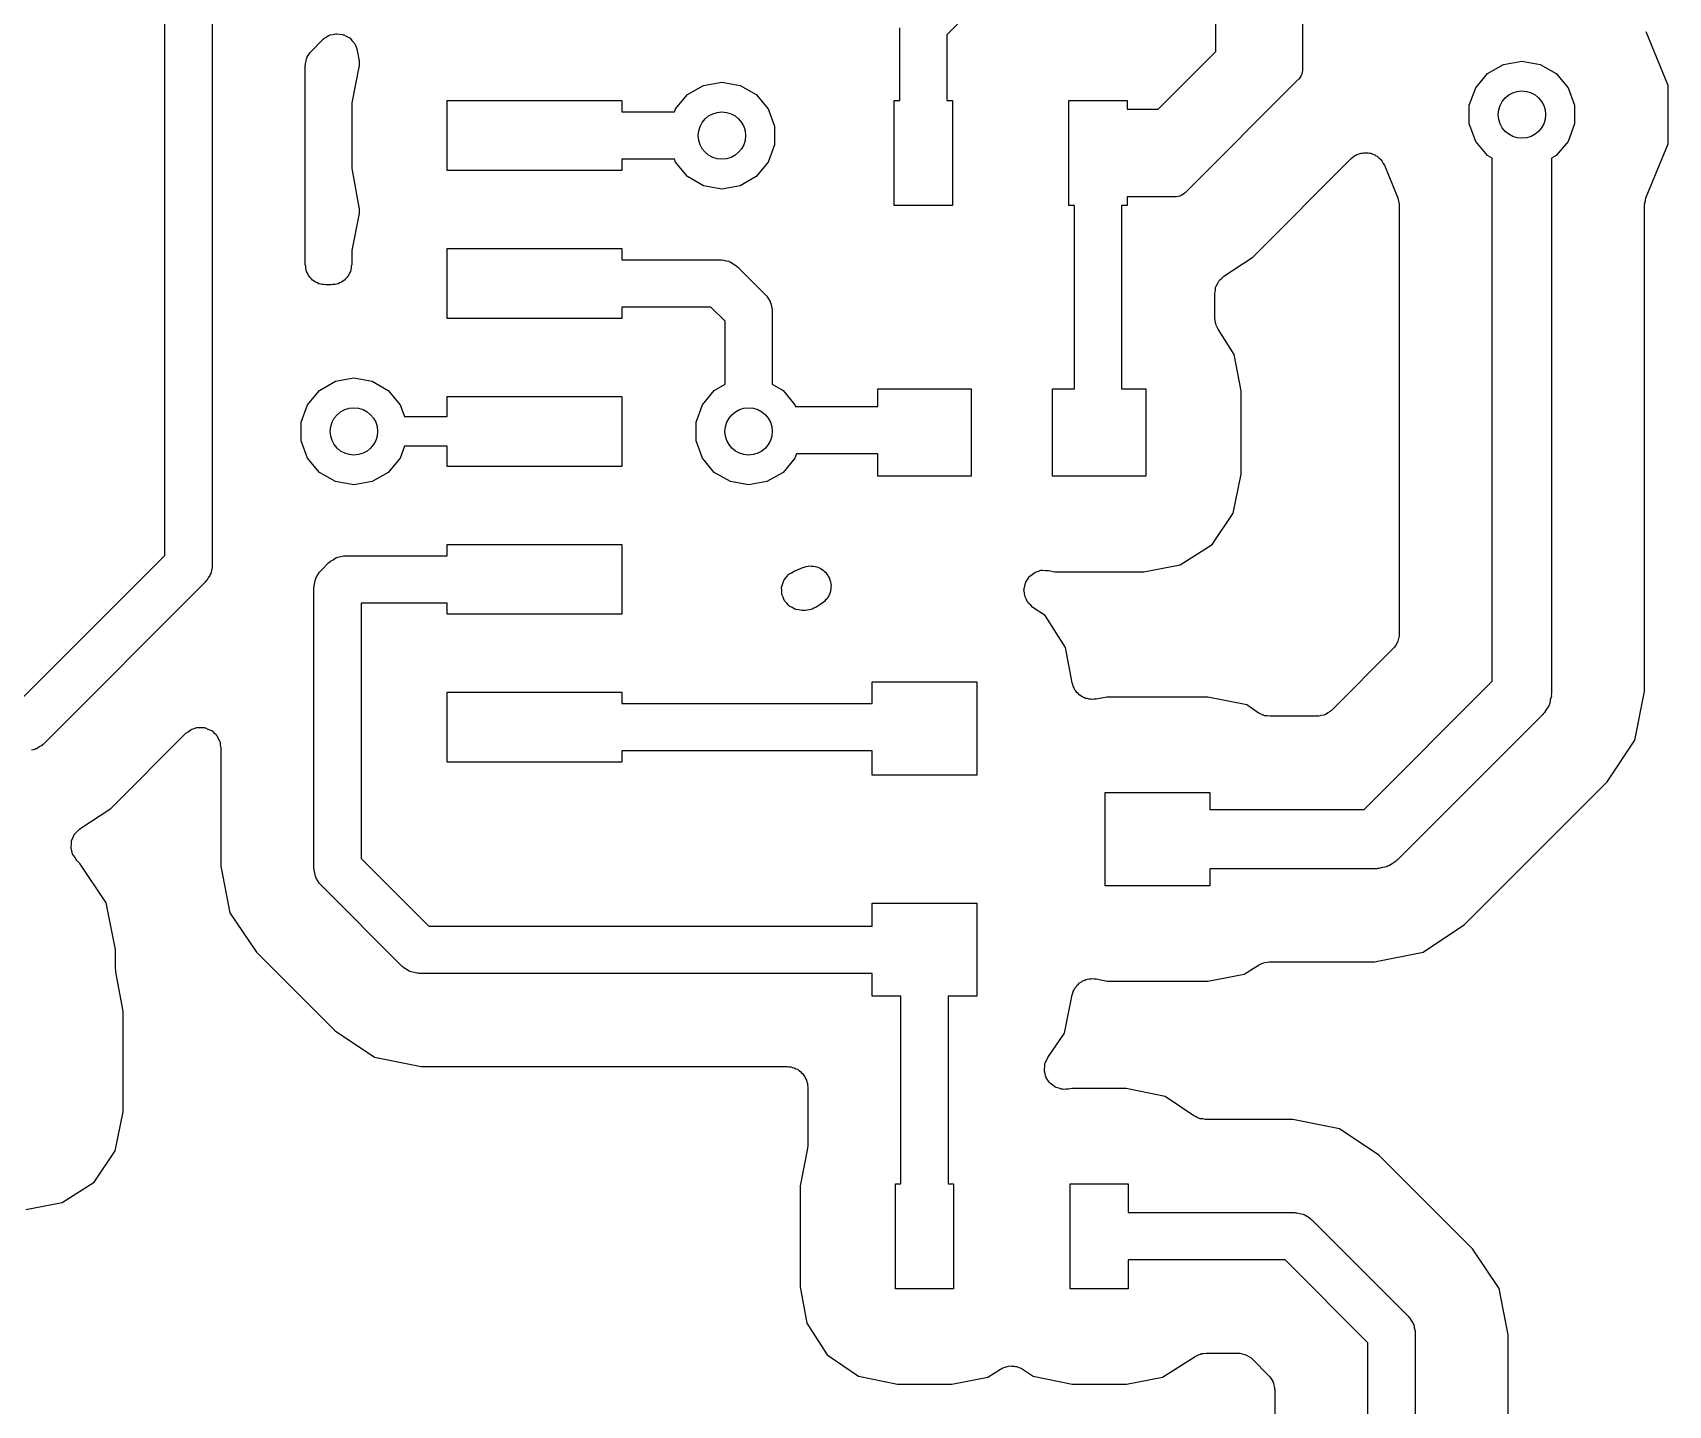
# Model space of a CAD drawing. Extents: x 91.8 to 190.7, y -114.3 to -59.5.
# Drawn here: x 167.14 to 181.19, y -79.68 to -67.9 of the extents above; entities that cross this region are included whole.
import ezdxf

# ---------------------------------------------------------------- set-up
doc = ezdxf.new("R2010")
doc.units = 0
doc.header["$MEASUREMENT"] = 0
doc.layers.add('BLACK', color=7, linetype='CONTINUOUS')

msp = doc.modelspace()

# ---------------------------------------------------------------- linework, layer by layer
at = {"layer": 'Black'}
for p, q in [((177.303, -68.0574), (177.303, -64.33)), ((178.047, -64.5426), (178.047, -68.21)), ((168.277, -72.3858), (168.277, -67.69)), ((168.683, -67.7742), (168.683, -72.47)), ((175.194, -67.7132), (174.993, -67.9142)), ((169.535, -68.0541), (169.632, -67.9565)), ((169.632, -67.9565), (169.638, -67.9527)), ((169.638, -67.9527), (169.642, -67.9475)), ((169.642, -67.9475), (169.663, -67.9353)), ((169.663, -67.9353), (169.682, -67.9216)), ((169.682, -67.9216), (169.689, -67.9198)), ((169.689, -67.9198), (169.694, -67.9164)), ((169.694, -67.9164), (169.718, -67.912)), ((169.718, -67.912), (169.741, -67.9058)), ((169.741, -67.9058), (169.748, -67.9064)), ((169.748, -67.9064), (169.754, -67.9051)), ((169.754, -67.9051), (169.778, -67.909)), ((169.778, -67.909), (169.802, -67.9111)), ((169.802, -67.9111), (169.808, -67.9139)), ((169.808, -67.9139), (169.814, -67.915)), ((169.814, -67.915), (169.835, -67.9268)), ((169.835, -67.9268), (169.857, -67.9369)), ((169.857, -67.9369), (169.862, -67.9416)), ((169.862, -67.9416), (169.868, -67.9449)), ((169.868, -67.9449), (169.883, -67.963)), ((169.883, -67.963), (169.9, -67.98)), ((174.587, -68.48), (174.587, -67.8542)), ((174.993, -67.9142), (174.993, -68.48)), ((181.187, -68.351), (180.996, -67.8888)), ((169.49, -68.1408), (169.494, -68.1182)), ((169.494, -68.1182), (169.498, -68.1115)), ((169.498, -68.1115), (169.5, -68.1041)), ((169.5, -68.1041), (169.513, -68.0853)), ((169.513, -68.0853), (169.524, -68.0654)), ((169.524, -68.0654), (169.53, -68.0605)), ((169.53, -68.0605), (169.535, -68.0541)), ((169.9, -67.98), (169.903, -67.986)), ((169.903, -67.986), (169.907, -67.9911)), ((169.907, -67.9911), (169.916, -68.0135)), ((169.916, -68.0135), (169.926, -68.0352)), ((169.926, -68.0352), (169.926, -68.0419)), ((169.926, -68.0419), (169.929, -68.0482)), ((169.929, -68.0482), (169.943, -68.1248)), ((176.807, -68.553), (177.303, -68.0574)), ((169.483, -68.1782), (169.485, -68.1706)), ((169.483, -69.8871), (169.483, -68.1782)), ((169.484, -68.1629), (169.49, -68.1408)), ((169.485, -68.1706), (169.484, -68.1629)), ((169.943, -68.1921), (169.881, -68.4976)), ((169.943, -68.1248), (169.943, -68.1281)), ((169.943, -68.1281), (169.944, -68.1312)), ((169.944, -68.1858), (169.943, -68.1889)), ((169.943, -68.1889), (169.943, -68.1921)), ((169.944, -68.1312), (169.944, -68.1585)), ((169.944, -68.1585), (169.944, -68.1858)), ((178.037, -68.2583), (178.035, -68.2637)), ((178.039, -68.2534), (178.037, -68.2583)), ((178.042, -68.2371), (178.039, -68.2534)), ((178.047, -68.2211), (178.042, -68.2371)), ((178.047, -68.21), (178.046, -68.2155)), ((178.046, -68.2155), (178.047, -68.2211)), ((179.533, -68.3705), (179.635, -68.2484)), ((179.635, -68.2484), (179.773, -68.1687)), ((179.773, -68.1687), (179.93, -68.1411)), ((179.93, -68.1411), (180.087, -68.1687)), ((180.087, -68.1687), (180.225, -68.2484)), ((180.225, -68.2484), (180.327, -68.3705)), ((172.765, -68.4284), (172.903, -68.3487)), ((172.903, -68.3487), (173.06, -68.3211)), ((173.06, -68.3211), (173.217, -68.3487)), ((173.217, -68.3487), (173.355, -68.4284)), ((178.01, -68.2998), (177.04, -69.2698)), ((178.013, -68.2952), (178.01, -68.2998)), ((178.017, -68.2916), (178.013, -68.2952)), ((178.026, -68.2773), (178.017, -68.2916)), ((178.035, -68.2637), (178.026, -68.2773)), ((179.478, -68.5203), (179.533, -68.3705)), ((180.327, -68.3705), (180.382, -68.5203)), ((181.187, -68.8512), (181.187, -68.351)), ((169.881, -68.4976), (169.881, -69.0636)), ((170.7, -69.08), (170.7, -68.48)), ((170.7, -68.48), (172.2, -68.48)), ((172.2, -68.48), (172.2, -68.5768)), ((172.663, -68.5505), (172.765, -68.4284)), ((173.355, -68.4284), (173.457, -68.5505)), ((174.54, -69.38), (174.54, -68.48)), ((174.54, -68.48), (174.587, -68.48)), ((174.993, -68.48), (175.04, -68.48)), ((175.04, -68.48), (175.04, -69.38)), ((176.04, -69.38), (176.04, -68.48)), ((176.04, -68.48), (176.54, -68.48)), ((176.54, -68.48), (176.54, -68.553)), ((179.478, -68.6797), (179.478, -68.5203)), ((180.382, -68.5203), (180.382, -68.6797)), ((172.2, -68.5768), (172.653, -68.5768)), ((172.653, -68.5768), (172.663, -68.5505)), ((173.457, -68.5505), (173.512, -68.7003)), ((176.54, -68.553), (176.807, -68.553)), ((179.533, -68.8295), (179.478, -68.6797)), ((180.382, -68.6797), (180.327, -68.8295)), ((173.512, -68.7003), (173.512, -68.8597)), ((173.512, -68.8597), (173.457, -69.0095)), ((178.479, -68.9668), (178.493, -68.9539)), ((178.493, -68.9539), (178.504, -68.9495)), ((178.504, -68.9495), (178.513, -68.9429)), ((178.513, -68.9429), (178.532, -68.9379)), ((178.532, -68.9379), (178.549, -68.9306)), ((178.549, -68.9306), (178.561, -68.9301)), ((178.561, -68.9301), (178.572, -68.9271)), ((178.572, -68.9271), (178.591, -68.9288)), ((178.591, -68.9288), (178.61, -68.928)), ((178.61, -68.928), (178.621, -68.9314)), ((178.621, -68.9314), (178.633, -68.9324)), ((178.633, -68.9324), (178.65, -68.9406)), ((178.65, -68.9406), (178.668, -68.9464)), ((178.668, -68.9464), (178.677, -68.9533)), ((178.677, -68.9533), (178.688, -68.9582)), ((178.688, -68.9582), (178.701, -68.9718)), ((179.635, -68.9516), (179.533, -68.8295)), ((179.676, -68.9752), (179.635, -68.9516)), ((180.225, -68.9516), (180.184, -68.9752)), ((180.327, -68.8295), (180.225, -68.9516)), ((180.997, -69.3077), (181.187, -68.8512)), ((169.881, -69.0636), (169.943, -69.3948)), ((172.2, -69.08), (170.7, -69.08)), ((172.653, -68.9832), (172.2, -68.9832)), ((172.2, -68.9832), (172.2, -69.08)), ((172.663, -69.0095), (172.653, -68.9832)), ((172.765, -69.1316), (172.663, -69.0095)), ((173.457, -69.0095), (173.355, -69.1316)), ((177.618, -69.8233), (178.463, -68.9779)), ((178.463, -68.9779), (178.479, -68.9668)), ((178.701, -68.9718), (178.717, -68.9835)), ((178.717, -68.9835), (178.723, -68.9932)), ((178.723, -68.9932), (178.731, -69.0013)), ((178.731, -69.0013), (178.739, -69.0187)), ((178.739, -69.0187), (178.749, -69.0349)), ((178.749, -69.0349), (178.863, -69.3091)), ((179.676, -73.4648), (179.676, -68.9752)), ((180.184, -68.9752), (180.184, -73.57)), ((172.903, -69.2113), (172.765, -69.1316)), ((173.06, -69.2389), (172.903, -69.2113)), ((173.217, -69.2113), (173.06, -69.2389)), ((173.355, -69.1316), (173.217, -69.2113)), ((175.04, -69.38), (174.54, -69.38)), ((176.087, -69.38), (176.04, -69.38)), ((176.087, -70.955), (176.087, -69.38)), ((176.54, -69.38), (176.493, -69.38)), ((176.493, -69.38), (176.493, -70.955)), ((176.95, -69.307), (176.54, -69.307)), ((176.54, -69.307), (176.54, -69.38)), ((176.956, -69.306), (176.95, -69.307)), ((176.961, -69.3065), (176.956, -69.306)), ((176.977, -69.3022), (176.961, -69.3065)), ((176.993, -69.2993), (176.977, -69.3022)), ((176.998, -69.2965), (176.993, -69.2993)), ((177.004, -69.2951), (176.998, -69.2965)), ((177.017, -69.2856), (177.004, -69.2951)), ((177.032, -69.2773), (177.017, -69.2856)), ((177.035, -69.273), (177.032, -69.2773)), ((177.04, -69.2698), (177.035, -69.273)), ((178.863, -69.3091), (178.864, -69.3128)), ((178.864, -69.3128), (178.865, -69.3161)), ((178.865, -69.3161), (178.87, -69.3425)), ((178.87, -69.3425), (178.876, -69.3686)), ((178.876, -69.3686), (178.875, -69.3724)), ((178.875, -69.3724), (178.876, -69.3761)), ((178.876, -69.3761), (178.876, -73.0607)), ((180.984, -69.3672), (180.99, -69.3412)), ((180.985, -69.3711), (180.984, -69.3672)), ((180.984, -69.375), (180.985, -69.3711)), ((180.984, -73.5527), (180.984, -69.375)), ((180.99, -69.3412), (180.995, -69.315)), ((180.995, -69.315), (180.997, -69.3115)), ((180.997, -69.3115), (180.997, -69.3077)), ((169.943, -69.4621), (169.881, -69.7676)), ((169.943, -69.3948), (169.943, -69.3981)), ((169.943, -69.3981), (169.944, -69.4012)), ((169.944, -69.4558), (169.943, -69.4589)), ((169.943, -69.4589), (169.943, -69.4621)), ((169.944, -69.4012), (169.944, -69.4285)), ((169.944, -69.4285), (169.944, -69.4558)), ((169.881, -69.7676), (169.881, -69.8871)), ((170.7, -70.35), (170.7, -69.75)), ((170.7, -69.75), (172.2, -69.75)), ((172.2, -69.75), (172.2, -69.8468)), ((169.486, -69.9021), (169.483, -69.8871)), ((169.486, -69.9174), (169.486, -69.9021)), ((169.491, -69.9319), (169.486, -69.9174)), ((169.494, -69.9471), (169.491, -69.9319)), ((169.873, -69.9321), (169.87, -69.9472)), ((169.878, -69.9178), (169.873, -69.9321)), ((169.881, -69.8871), (169.878, -69.9023)), ((169.878, -69.9023), (169.878, -69.9178)), ((172.2, -69.8468), (173.05, -69.8468)), ((173.05, -69.8468), (173.059, -69.8484)), ((173.059, -69.8484), (173.068, -69.8476)), ((173.068, -69.8476), (173.093, -69.8544)), ((173.093, -69.8544), (173.119, -69.8591)), ((173.119, -69.8591), (173.127, -69.8635)), ((173.127, -69.8635), (173.136, -69.8658)), ((173.136, -69.8658), (173.158, -69.8811)), ((173.158, -69.8811), (173.181, -69.8943)), ((173.181, -69.8943), (173.186, -69.9012)), ((173.186, -69.9012), (173.194, -69.9063)), ((173.194, -69.9063), (173.434, -70.1463)), ((177.371, -69.988), (177.618, -69.8233)), ((169.501, -69.9603), (169.494, -69.9471)), ((169.507, -69.9747), (169.501, -69.9603)), ((169.517, -69.9865), (169.507, -69.9747)), ((169.524, -69.9999), (169.517, -69.9865)), ((169.536, -70.0097), (169.524, -69.9999)), ((169.546, -70.0214), (169.536, -70.0097)), ((169.559, -70.0292), (169.546, -70.0214)), ((169.571, -70.0391), (169.559, -70.0292)), ((169.585, -70.0443), (169.571, -70.0391)), ((169.599, -70.052), (169.585, -70.0443)), ((169.614, -70.0546), (169.599, -70.052)), ((169.628, -70.0599), (169.614, -70.0546)), ((169.644, -70.0599), (169.628, -70.0599)), ((169.659, -70.0626), (169.644, -70.0599)), ((169.705, -70.0626), (169.659, -70.0626)), ((169.72, -70.06), (169.705, -70.0626)), ((169.736, -70.06), (169.72, -70.06)), ((169.75, -70.0547), (169.736, -70.06)), ((169.765, -70.0521), (169.75, -70.0547)), ((169.779, -70.0444), (169.765, -70.0521)), ((169.793, -70.0391), (169.779, -70.0444)), ((169.805, -70.0293), (169.793, -70.0391)), ((169.818, -70.0217), (169.805, -70.0293)), ((169.828, -70.0099), (169.818, -70.0217)), ((169.84, -69.9999), (169.828, -70.0099)), ((169.847, -69.9867), (169.84, -69.9999)), ((169.857, -69.975), (169.847, -69.9867)), ((169.863, -69.9605), (169.857, -69.975)), ((169.87, -69.9472), (169.863, -69.9605)), ((177.3, -70.0848), (177.303, -70.0796)), ((177.303, -70.0796), (177.304, -70.0739)), ((177.304, -70.0739), (177.316, -70.0524)), ((177.316, -70.0524), (177.327, -70.0301)), ((177.327, -70.0301), (177.331, -70.0261)), ((177.331, -70.0261), (177.334, -70.0211)), ((177.334, -70.0211), (177.353, -70.0051)), ((177.353, -70.0051), (177.371, -69.988)), ((173.434, -70.1463), (173.439, -70.1536)), ((173.439, -70.1536), (173.446, -70.1594)), ((173.446, -70.1594), (173.459, -70.1824)), ((173.459, -70.1824), (173.474, -70.2041)), ((173.474, -70.2041), (173.476, -70.2128)), ((173.476, -70.2128), (173.481, -70.2205)), ((173.481, -70.2205), (173.486, -70.2467)), ((177.293, -70.1339), (177.298, -70.1095)), ((177.293, -70.3481), (177.293, -70.1339)), ((177.298, -70.1095), (177.3, -70.0848)), ((172.2, -70.35), (170.7, -70.35)), ((172.966, -70.2532), (172.2, -70.2532)), ((172.2, -70.2532), (172.2, -70.35)), ((173.087, -70.3742), (172.966, -70.2532)), ((173.486, -70.2467), (173.492, -70.2723)), ((173.492, -70.2723), (173.492, -70.2812)), ((173.492, -70.2812), (173.493, -70.29)), ((173.493, -70.29), (173.493, -70.9154)), ((177.297, -70.3674), (177.293, -70.3481)), ((173.087, -70.9154), (173.087, -70.3742)), ((177.298, -70.3869), (177.297, -70.3674)), ((177.302, -70.3972), (177.298, -70.3869)), ((177.304, -70.4082), (177.302, -70.3972)), ((177.314, -70.4251), (177.304, -70.4082)), ((177.321, -70.4431), (177.314, -70.4251)), ((177.46, -70.6596), (177.321, -70.4431)), ((177.519, -70.9714), (177.46, -70.6596)), ((169.605, -70.9684), (169.743, -70.8887)), ((169.743, -70.8887), (169.9, -70.8611)), ((169.9, -70.8611), (170.057, -70.8887)), ((170.057, -70.8887), (170.195, -70.9684)), ((172.995, -70.9684), (173.087, -70.9154)), ((173.493, -70.9154), (173.585, -70.9684)), ((169.503, -71.0905), (169.605, -70.9684)), ((170.195, -70.9684), (170.297, -71.0905)), ((170.7, -71.193), (170.7, -71.02)), ((170.7, -71.02), (172.2, -71.02)), ((172.2, -71.02), (172.2, -71.62)), ((172.893, -71.0905), (172.995, -70.9684)), ((173.585, -70.9684), (173.687, -71.0905)), ((174.4, -71.1068), (174.4, -70.955)), ((174.4, -70.955), (175.2, -70.955)), ((175.2, -70.955), (175.2, -71.705)), ((175.9, -71.705), (175.9, -70.955)), ((175.9, -70.955), (176.087, -70.955)), ((176.493, -70.955), (176.7, -70.955)), ((176.7, -70.955), (176.7, -71.705)), ((177.519, -71.6874), (177.519, -70.9714)), ((169.448, -71.2403), (169.503, -71.0905)), ((170.297, -71.0905), (170.335, -71.193)), ((170.335, -71.193), (170.7, -71.193)), ((172.838, -71.2403), (172.893, -71.0905)), ((173.687, -71.0905), (173.693, -71.1068)), ((173.693, -71.1068), (174.4, -71.1068)), ((169.448, -71.3997), (169.448, -71.2403)), ((172.838, -71.3997), (172.838, -71.2403)), ((169.503, -71.5495), (169.448, -71.3997)), ((170.335, -71.447), (170.297, -71.5495)), ((170.7, -71.447), (170.335, -71.447)), ((170.7, -71.62), (170.7, -71.447)), ((172.893, -71.5495), (172.838, -71.3997)), ((169.605, -71.6716), (169.503, -71.5495)), ((170.297, -71.5495), (170.195, -71.6716)), ((172.2, -71.62), (170.7, -71.62)), ((172.995, -71.6716), (172.893, -71.5495)), ((173.687, -71.5495), (173.585, -71.6716)), ((173.701, -71.5132), (173.687, -71.5495)), ((174.4, -71.5132), (173.701, -71.5132)), ((174.4, -71.705), (174.4, -71.5132)), ((169.743, -71.7513), (169.605, -71.6716)), ((169.9, -71.7789), (169.743, -71.7513)), ((170.057, -71.7513), (169.9, -71.7789)), ((170.195, -71.6716), (170.057, -71.7513)), ((173.133, -71.7513), (172.995, -71.6716)), ((173.29, -71.7789), (173.133, -71.7513)), ((173.447, -71.7513), (173.29, -71.7789)), ((173.585, -71.6716), (173.447, -71.7513)), ((175.2, -71.705), (174.4, -71.705)), ((176.7, -71.705), (175.9, -71.705)), ((177.451, -72.0223), (177.519, -71.6874)), ((177.269, -72.2896), (177.451, -72.0223)), ((170.7, -72.3868), (170.7, -72.29)), ((170.7, -72.29), (172.2, -72.29)), ((172.2, -72.29), (172.2, -72.89)), ((176.995, -72.4655), (177.269, -72.2896)), ((167.006, -73.6568), (168.277, -72.3858)), ((168.683, -72.47), (168.682, -72.4788)), ((169.616, -72.5163), (169.686, -72.4463)), ((169.686, -72.4463), (169.694, -72.4412)), ((169.694, -72.4412), (169.699, -72.4343)), ((169.699, -72.4343), (169.722, -72.4211)), ((169.722, -72.4211), (169.744, -72.4058)), ((169.744, -72.4058), (169.753, -72.4035)), ((169.753, -72.4035), (169.761, -72.3991)), ((169.761, -72.3991), (169.787, -72.3944)), ((169.787, -72.3944), (169.812, -72.3876)), ((169.812, -72.3876), (169.821, -72.3884)), ((169.821, -72.3884), (169.83, -72.3868)), ((169.83, -72.3868), (170.7, -72.3868)), ((176.684, -72.5241), (176.995, -72.4655)), ((168.629, -72.6064), (168.624, -72.6137)), ((168.636, -72.6006), (168.629, -72.6064)), ((168.649, -72.5776), (168.636, -72.6006)), ((168.664, -72.5559), (168.649, -72.5776)), ((168.666, -72.5472), (168.664, -72.5559)), ((168.671, -72.5395), (168.666, -72.5472)), ((168.676, -72.5133), (168.671, -72.5395)), ((168.682, -72.4877), (168.676, -72.5133)), ((168.682, -72.4788), (168.682, -72.4877)), ((169.564, -72.6167), (169.569, -72.5905)), ((169.569, -72.5905), (169.574, -72.5828)), ((169.574, -72.5828), (169.576, -72.5741)), ((169.576, -72.5741), (169.591, -72.5524)), ((169.591, -72.5524), (169.604, -72.5294)), ((169.604, -72.5294), (169.611, -72.5236)), ((169.611, -72.5236), (169.616, -72.5163)), ((173.583, -72.6257), (173.592, -72.6001)), ((173.592, -72.6001), (173.594, -72.5971)), ((173.594, -72.5971), (173.595, -72.5935)), ((173.595, -72.5935), (173.612, -72.573)), ((173.612, -72.573), (173.629, -72.5518)), ((173.629, -72.5518), (173.632, -72.5498)), ((173.632, -72.5498), (173.634, -72.5469)), ((173.634, -72.5469), (173.658, -72.5335)), ((173.658, -72.5335), (173.68, -72.5191)), ((173.68, -72.5191), (173.756, -72.4878)), ((173.756, -72.4878), (173.77, -72.4846)), ((173.77, -72.4846), (173.784, -72.4789)), ((173.784, -72.4789), (173.8, -72.4781)), ((173.8, -72.4781), (173.815, -72.4747)), ((173.815, -72.4747), (173.83, -72.4766)), ((173.83, -72.4766), (173.845, -72.4759)), ((173.845, -72.4759), (173.86, -72.4806)), ((173.86, -72.4806), (173.876, -72.4827)), ((173.876, -72.4827), (173.889, -72.4896)), ((173.889, -72.4896), (173.903, -72.494)), ((173.903, -72.494), (173.916, -72.5036)), ((173.916, -72.5036), (173.93, -72.5109)), ((173.93, -72.5109), (173.94, -72.5219)), ((173.94, -72.5219), (173.952, -72.5309)), ((173.952, -72.5309), (173.96, -72.5442)), ((173.96, -72.5442), (173.971, -72.5559)), ((173.971, -72.5559), (173.977, -72.5696)), ((173.977, -72.5696), (173.985, -72.5821)), ((173.985, -72.5821), (173.988, -72.5976)), ((173.988, -72.5976), (173.994, -72.6122)), ((173.994, -72.6122), (173.995, -72.6271)), ((175.67, -72.613), (175.684, -72.5914)), ((175.684, -72.5914), (175.698, -72.5692)), ((175.698, -72.5692), (175.702, -72.5664)), ((175.702, -72.5664), (175.704, -72.5627)), ((175.704, -72.5627), (175.725, -72.5475)), ((175.725, -72.5475), (175.746, -72.5312)), ((175.746, -72.5312), (175.75, -72.5298)), ((175.75, -72.5298), (175.754, -72.5271)), ((175.754, -72.5271), (175.779, -72.5201)), ((175.779, -72.5201), (175.803, -72.5118)), ((175.803, -72.5118), (175.808, -72.5119)), ((175.808, -72.5119), (175.812, -72.5107)), ((175.812, -72.5107), (175.838, -72.5127)), ((175.838, -72.5127), (175.864, -72.5133)), ((175.864, -72.5133), (175.918, -72.5241)), ((175.918, -72.5241), (176.684, -72.5241)), ((168.624, -72.6137), (167.234, -74.0037)), ((169.557, -72.66), (169.558, -72.6512)), ((169.557, -75.07), (169.557, -72.66)), ((169.558, -72.6423), (169.564, -72.6167)), ((169.558, -72.6512), (169.558, -72.6423)), ((173.573, -72.6582), (173.574, -72.6546)), ((173.574, -72.685), (173.573, -72.6582)), ((173.574, -72.6508), (173.583, -72.6257)), ((173.574, -72.6546), (173.574, -72.6508)), ((173.574, -72.7118), (173.574, -72.685)), ((173.576, -72.7153), (173.574, -72.7118)), ((173.576, -72.7191), (173.576, -72.7153)), ((173.586, -72.7439), (173.576, -72.7191)), ((173.595, -72.769), (173.586, -72.7439)), ((173.969, -72.743), (173.963, -72.7562)), ((173.978, -72.7312), (173.969, -72.743)), ((173.983, -72.7161), (173.978, -72.7312)), ((173.99, -72.702), (173.983, -72.7161)), ((173.992, -72.6873), (173.99, -72.702)), ((173.997, -72.6731), (173.992, -72.6873)), ((173.995, -72.6271), (173.998, -72.6416)), ((173.998, -72.6416), (173.996, -72.6573)), ((173.996, -72.6573), (173.997, -72.6731)), ((175.654, -72.6809), (175.655, -72.6765)), ((175.658, -72.7067), (175.654, -72.6809)), ((175.655, -72.6721), (175.661, -72.6468)), ((175.655, -72.6765), (175.655, -72.6721)), ((175.661, -72.7327), (175.658, -72.7067)), ((175.661, -72.6468), (175.666, -72.6212)), ((175.663, -72.7368), (175.661, -72.7327)), ((175.663, -72.7412), (175.663, -72.7368)), ((175.676, -72.7641), (175.663, -72.7412)), ((175.666, -72.6212), (175.669, -72.6173)), ((175.669, -72.6173), (175.67, -72.613)), ((170.7, -72.7932), (169.963, -72.7932)), ((169.963, -72.7932), (169.963, -74.9858)), ((170.7, -72.89), (170.7, -72.7932)), ((172.2, -72.89), (170.7, -72.89)), ((173.598, -72.772), (173.595, -72.769)), ((173.599, -72.7755), (173.598, -72.772)), ((173.617, -72.7952), (173.599, -72.7755)), ((173.634, -72.8157), (173.617, -72.7952)), ((173.638, -72.8176), (173.634, -72.8157)), ((173.64, -72.8204), (173.638, -72.8176)), ((173.664, -72.8328), (173.64, -72.8204)), ((173.687, -72.8462), (173.664, -72.8328)), ((173.691, -72.8469), (173.687, -72.8462)), ((173.694, -72.8486), (173.691, -72.8469)), ((173.721, -72.8522), (173.694, -72.8486)), ((173.747, -72.8568), (173.721, -72.8522)), ((173.774, -72.8568), (173.747, -72.8568)), ((173.793, -72.8534), (173.774, -72.8568)), ((173.813, -72.8525), (173.793, -72.8534)), ((173.823, -72.8482), (173.813, -72.8525)), ((173.834, -72.8462), (173.823, -72.8482)), ((173.851, -72.8364), (173.834, -72.8462)), ((173.869, -72.8289), (173.851, -72.8364)), ((173.918, -72.7976), (173.869, -72.8289)), ((173.929, -72.7875), (173.918, -72.7976)), ((173.941, -72.7795), (173.929, -72.7875)), ((173.951, -72.767), (173.941, -72.7795)), ((173.963, -72.7562), (173.951, -72.767)), ((175.687, -72.7876), (175.676, -72.7641)), ((175.69, -72.7908), (175.687, -72.7876)), ((175.692, -72.7947), (175.69, -72.7908)), ((175.712, -72.812), (175.692, -72.7947)), ((175.731, -72.8303), (175.712, -72.812)), ((175.835, -72.9013), (175.731, -72.8303)), ((176.01, -73.1746), (175.835, -72.9013)), ((178.835, -73.1735), (178.829, -73.1785)), ((178.846, -73.1537), (178.835, -73.1735)), ((178.86, -73.1349), (178.846, -73.1537)), ((178.862, -73.1274), (178.86, -73.1349)), ((178.865, -73.1207), (178.862, -73.1274)), ((178.869, -73.0982), (178.865, -73.1207)), ((178.875, -73.076), (178.869, -73.0982)), ((178.876, -73.0607), (178.875, -73.0683)), ((178.875, -73.0683), (178.875, -73.076)), ((176.068, -73.4785), (176.01, -73.1746)), ((178.825, -73.1848), (178.295, -73.7146)), ((178.829, -73.1785), (178.825, -73.1848)), ((170.7, -74.16), (170.7, -73.56)), ((170.7, -73.56), (172.2, -73.56)), ((172.2, -73.56), (172.2, -73.6568)), ((174.35, -73.6568), (174.35, -73.47)), ((174.35, -73.47), (175.25, -73.47)), ((175.25, -73.47), (175.25, -74.27)), ((176.073, -73.4929), (176.068, -73.4785)), ((176.076, -73.508), (176.073, -73.4929)), ((176.084, -73.5212), (176.076, -73.508)), ((176.089, -73.5356), (176.084, -73.5212)), ((176.099, -73.5472), (176.089, -73.5356)), ((176.107, -73.5604), (176.099, -73.5472)), ((176.119, -73.5701), (176.107, -73.5604)), ((176.129, -73.5818), (176.119, -73.5701)), ((176.142, -73.5893), (176.129, -73.5818)), ((176.154, -73.599), (176.142, -73.5893)), ((178.575, -74.566), (179.676, -73.4648)), ((180.183, -73.5921), (180.174, -73.6242)), ((180.184, -73.57), (180.182, -73.581)), ((180.182, -73.581), (180.183, -73.5921)), ((180.901, -73.972), (180.984, -73.5527)), ((172.2, -73.6568), (174.35, -73.6568)), ((176.169, -73.6041), (176.154, -73.599)), ((176.182, -73.6117), (176.169, -73.6041)), ((176.197, -73.6142), (176.182, -73.6117)), ((176.212, -73.6192), (176.197, -73.6142)), ((176.227, -73.6191), (176.212, -73.6192)), ((176.242, -73.6216), (176.227, -73.6191)), ((176.257, -73.6187), (176.242, -73.6216)), ((176.273, -73.6185), (176.257, -73.6187)), ((176.366, -73.6009), (176.273, -73.6185)), ((177.232, -73.6009), (176.366, -73.6009)), ((177.567, -73.6687), (177.232, -73.6009)), ((177.665, -73.7354), (177.567, -73.6687)), ((177.685, -73.7444), (177.665, -73.7354)), ((178.284, -73.7249), (178.264, -73.7364)), ((178.288, -73.719), (178.284, -73.7249)), ((178.295, -73.7146), (178.288, -73.719)), ((180.125, -73.7333), (180.116, -73.7405)), ((180.141, -73.7045), (180.125, -73.7333)), ((180.16, -73.6773), (180.141, -73.7045)), ((180.163, -73.6666), (180.16, -73.6773)), ((180.169, -73.6569), (180.163, -73.6666)), ((180.174, -73.6242), (180.169, -73.6569)), ((168.501, -73.881), (168.507, -73.8766)), ((168.507, -73.8766), (168.529, -73.8706)), ((168.529, -73.8706), (168.551, -73.8628)), ((168.551, -73.8628), (168.559, -73.8628)), ((168.559, -73.8628), (168.566, -73.8608)), ((168.566, -73.8608), (168.589, -73.8628)), ((168.589, -73.8628), (168.612, -73.8628)), ((168.612, -73.8628), (168.619, -73.8654)), ((168.619, -73.8654), (168.627, -73.8661)), ((168.627, -73.8661), (168.647, -73.8758)), ((168.647, -73.8758), (168.669, -73.8836)), ((177.704, -73.7554), (177.685, -73.7444)), ((177.712, -73.7569), (177.704, -73.7554)), ((177.72, -73.7605), (177.712, -73.7569)), ((177.742, -73.7622), (177.72, -73.7605)), ((177.764, -73.766), (177.742, -73.7622)), ((178.171, -73.766), (177.764, -73.766)), ((178.178, -73.7647), (178.171, -73.766)), ((178.186, -73.7653), (178.178, -73.7647)), ((178.208, -73.7594), (178.186, -73.7653)), ((178.231, -73.7554), (178.208, -73.7594)), ((178.237, -73.7516), (178.231, -73.7554)), ((178.245, -73.7496), (178.237, -73.7516)), ((178.264, -73.7364), (178.245, -73.7496)), ((180.11, -73.7496), (178.86, -74.9996)), ((180.116, -73.7405), (180.11, -73.7496)), ((167.221, -74.0157), (167.198, -74.0289)), ((167.226, -74.0088), (167.221, -74.0157)), ((167.234, -74.0037), (167.226, -74.0088)), ((167.812, -74.5571), (168.457, -73.9115)), ((168.457, -73.9115), (168.476, -73.8984)), ((168.476, -73.8984), (168.494, -73.8836)), ((168.494, -73.8836), (168.501, -73.881)), ((168.669, -73.8836), (168.675, -73.8886)), ((168.675, -73.8886), (168.682, -73.8919)), ((168.682, -73.8919), (168.698, -73.9081)), ((168.698, -73.9081), (168.716, -73.9228)), ((168.716, -73.9228), (168.72, -73.9295)), ((168.72, -73.9295), (168.725, -73.935)), ((168.725, -73.935), (168.735, -73.9557)), ((168.735, -73.9557), (168.746, -73.9756)), ((168.746, -73.9756), (168.748, -73.9832)), ((168.748, -73.9832), (168.751, -73.9902)), ((168.751, -73.9902), (168.753, -74.013)), ((168.753, -74.013), (168.757, -74.0356)), ((180.663, -74.3275), (180.901, -73.972)), ((167.159, -74.0509), (167.133, -74.0556)), ((167.167, -74.0465), (167.159, -74.0509)), ((167.176, -74.0442), (167.167, -74.0465)), ((167.198, -74.0289), (167.176, -74.0442)), ((168.757, -74.0356), (168.757, -75.0527)), ((174.35, -74.0632), (172.2, -74.0632)), ((172.2, -74.0632), (172.2, -74.16)), ((174.35, -74.27), (174.35, -74.0632)), ((172.2, -74.16), (170.7, -74.16)), ((175.25, -74.27), (174.35, -74.27)), ((176.35, -75.22), (176.35, -74.42)), ((176.35, -74.42), (177.25, -74.42)), ((177.25, -74.42), (177.25, -74.566)), ((179.438, -75.5531), (180.663, -74.3275)), ((167.548, -74.733), (167.812, -74.5571)), ((177.25, -74.566), (178.575, -74.566)), ((167.474, -74.862), (167.476, -74.8335)), ((167.476, -74.8335), (167.477, -74.8318)), ((167.477, -74.8298), (167.49, -74.8042)), ((167.477, -74.8318), (167.477, -74.8298)), ((167.49, -74.8042), (167.502, -74.7783)), ((167.502, -74.7783), (167.503, -74.7769)), ((167.503, -74.7769), (167.504, -74.7752)), ((167.504, -74.7752), (167.525, -74.7554)), ((167.525, -74.7554), (167.545, -74.7352)), ((167.545, -74.7352), (167.547, -74.7344)), ((167.547, -74.7344), (167.548, -74.733)), ((167.471, -74.8904), (167.474, -74.862)), ((167.471, -74.8923), (167.471, -74.8904)), ((167.471, -74.8942), (167.471, -74.8923)), ((167.478, -74.9219), (167.471, -74.8942)), ((167.485, -74.9496), (167.478, -74.9219)), ((167.486, -74.9512), (167.485, -74.9496)), ((167.487, -74.9531), (167.486, -74.9512)), ((167.503, -74.9765), (167.487, -74.9531)), ((167.519, -75.0003), (167.503, -74.9765)), ((167.521, -75.0015), (167.519, -75.0003)), ((169.963, -74.9858), (170.544, -75.5668)), ((178.86, -74.9996), (178.85, -75.006)), ((167.522, -75.003), (167.521, -75.0015)), ((167.547, -75.0284), (167.522, -75.003)), ((167.774, -75.3674), (167.547, -75.0284)), ((168.757, -75.0527), (168.836, -75.4526)), ((169.558, -75.0788), (169.557, -75.07)), ((169.558, -75.0877), (169.558, -75.0788)), ((169.564, -75.1133), (169.558, -75.0877)), ((169.569, -75.1395), (169.564, -75.1133)), ((169.574, -75.1472), (169.569, -75.1395)), ((178.68, -75.074), (177.25, -75.074)), ((177.25, -75.074), (177.25, -75.22)), ((178.691, -75.0721), (178.68, -75.074)), ((178.702, -75.073), (178.691, -75.0721)), ((178.734, -75.0644), (178.702, -75.073)), ((178.767, -75.0587), (178.734, -75.0644)), ((178.777, -75.0531), (178.767, -75.0587)), ((178.787, -75.0502), (178.777, -75.0531)), ((178.815, -75.0312), (178.787, -75.0502)), ((178.843, -75.0146), (178.815, -75.0312)), ((178.85, -75.006), (178.843, -75.0146)), ((169.576, -75.1559), (169.574, -75.1472)), ((169.591, -75.1776), (169.576, -75.1559)), ((169.604, -75.2006), (169.591, -75.1776)), ((169.611, -75.2064), (169.604, -75.2006)), ((169.616, -75.2137), (169.611, -75.2064)), ((170.316, -75.9137), (169.616, -75.2137)), ((177.25, -75.22), (176.35, -75.22)), ((167.853, -75.7673), (167.774, -75.3674)), ((174.35, -75.5668), (174.35, -75.37)), ((174.35, -75.37), (175.25, -75.37)), ((175.25, -75.37), (175.25, -76.17)), ((168.836, -75.4526), (169.063, -75.7916)), ((179.082, -75.7906), (179.438, -75.5531)), ((170.544, -75.5668), (174.35, -75.5668)), ((167.853, -75.9297), (167.853, -75.7673)), ((169.063, -75.7916), (169.738, -76.4671)), ((178.663, -75.874), (179.082, -75.7906)), ((167.856, -75.9458), (167.853, -75.9297)), ((167.856, -75.9622), (167.856, -75.9458)), ((167.919, -76.2964), (167.856, -75.9622)), ((170.324, -75.9188), (170.316, -75.9137)), ((170.329, -75.9257), (170.324, -75.9188)), ((170.352, -75.9389), (170.329, -75.9257)), ((170.374, -75.9542), (170.352, -75.9389)), ((170.383, -75.9565), (170.374, -75.9542)), ((170.391, -75.9609), (170.383, -75.9565)), ((170.417, -75.9656), (170.391, -75.9609)), ((170.442, -75.9724), (170.417, -75.9656)), ((170.451, -75.9716), (170.442, -75.9724)), ((170.46, -75.9732), (170.451, -75.9716)), ((174.35, -75.9732), (170.46, -75.9732)), ((174.35, -76.17), (174.35, -75.9732)), ((177.234, -76.0391), (177.545, -75.9805)), ((177.545, -75.9805), (177.667, -75.9019)), ((177.667, -75.9019), (177.685, -75.8944)), ((177.685, -75.8944), (177.702, -75.8846)), ((177.702, -75.8846), (177.713, -75.8826)), ((177.713, -75.8826), (177.724, -75.8783)), ((177.724, -75.8783), (177.743, -75.8774)), ((177.743, -75.8774), (177.762, -75.874)), ((177.762, -75.874), (178.663, -75.874)), ((176.077, -76.1282), (176.085, -76.1151)), ((176.085, -76.1151), (176.09, -76.1008)), ((176.09, -76.1008), (176.101, -76.0893)), ((176.101, -76.0893), (176.109, -76.0762)), ((176.109, -76.0762), (176.121, -76.0666)), ((176.121, -76.0666), (176.131, -76.0551)), ((176.131, -76.0551), (176.144, -76.0478)), ((176.144, -76.0478), (176.156, -76.0382)), ((176.156, -76.0382), (176.171, -76.0333)), ((176.171, -76.0333), (176.184, -76.026)), ((176.184, -76.026), (176.199, -76.0237)), ((176.199, -76.0237), (176.214, -76.0188)), ((176.214, -76.0188), (176.229, -76.0192)), ((176.229, -76.0192), (176.245, -76.0169)), ((176.245, -76.0169), (176.26, -76.02)), ((176.26, -76.02), (176.275, -76.0203)), ((176.275, -76.0203), (176.368, -76.0391)), ((176.368, -76.0391), (177.234, -76.0391)), ((174.597, -76.17), (174.35, -76.17)), ((174.597, -77.78), (174.597, -76.17)), ((175.25, -76.17), (175.003, -76.17)), ((175.003, -76.17), (175.003, -77.78)), ((176.001, -76.4873), (176.068, -76.1575)), ((176.068, -76.1575), (176.074, -76.1432)), ((176.074, -76.1432), (176.077, -76.1282)), ((167.919, -77.1624), (167.919, -76.2964)), ((169.738, -76.4671), (170.077, -76.6937)), ((175.859, -76.695), (176.001, -76.4873)), ((170.077, -76.6937), (170.477, -76.7732)), ((170.477, -76.7732), (173.621, -76.7732)), ((173.621, -76.7732), (173.636, -76.7759)), ((173.636, -76.7759), (173.652, -76.7759)), ((173.652, -76.7759), (173.666, -76.7811)), ((173.666, -76.7811), (173.681, -76.7838)), ((173.681, -76.7838), (173.695, -76.7915)), ((173.695, -76.7915), (173.709, -76.7967)), ((173.709, -76.7967), (173.721, -76.8066)), ((173.721, -76.8066), (173.734, -76.8143)), ((173.734, -76.8143), (173.744, -76.826)), ((173.744, -76.826), (173.756, -76.8359)), ((175.829, -76.796), (175.833, -76.7734)), ((175.83, -76.8036), (175.829, -76.796)), ((175.83, -76.8113), (175.83, -76.8036)), ((175.836, -76.8334), (175.83, -76.8113)), ((175.833, -76.7734), (175.834, -76.7505)), ((175.834, -76.7505), (175.837, -76.7435)), ((175.837, -76.7435), (175.839, -76.7359)), ((175.839, -76.7359), (175.85, -76.7159)), ((175.85, -76.7159), (175.859, -76.695)), ((173.756, -76.8359), (173.763, -76.8492)), ((173.763, -76.8492), (173.773, -76.861)), ((173.773, -76.861), (173.779, -76.8754)), ((173.779, -76.8754), (173.786, -76.8887)), ((173.786, -76.8887), (173.789, -76.9038)), ((173.789, -76.9038), (173.794, -76.9182)), ((173.794, -76.9182), (173.794, -76.9336)), ((173.794, -76.9336), (173.797, -76.9487)), ((173.797, -76.9487), (173.797, -77.4545)), ((175.84, -76.8559), (175.836, -76.8334)), ((175.844, -76.8625), (175.84, -76.8559)), ((175.846, -76.87), (175.844, -76.8625)), ((175.859, -76.8886), (175.846, -76.87)), ((175.871, -76.9083), (175.859, -76.8886)), ((175.877, -76.9132), (175.871, -76.9083)), ((175.882, -76.9195), (175.877, -76.9132)), ((175.901, -76.9324), (175.882, -76.9195)), ((175.918, -76.947), (175.901, -76.9324)), ((175.926, -76.9495), (175.918, -76.947)), ((175.932, -76.9539), (175.926, -76.9495)), ((175.954, -76.9596), (175.932, -76.9539)), ((175.976, -76.9672), (175.954, -76.9596)), ((176.037, -76.9665), (176.014, -76.9667)), ((176.066, -76.9609), (176.037, -76.9665)), ((176.532, -76.9609), (176.066, -76.9609)), ((176.867, -77.0287), (176.532, -76.9609)), ((175.984, -76.9671), (175.976, -76.9672)), ((175.991, -76.969), (175.984, -76.9671)), ((176.014, -76.9667), (175.991, -76.969)), ((177.112, -77.1962), (176.867, -77.0287)), ((167.851, -77.4973), (167.919, -77.1624)), ((177.132, -77.2052), (177.112, -77.1962)), ((177.151, -77.2162), (177.132, -77.2052)), ((177.16, -77.2177), (177.151, -77.2162)), ((177.168, -77.2213), (177.16, -77.2177)), ((177.19, -77.223), (177.168, -77.2213)), ((177.211, -77.2268), (177.19, -77.223)), ((177.963, -77.2268), (177.211, -77.2268)), ((178.363, -77.3063), (177.963, -77.2268)), ((178.702, -77.5329), (178.363, -77.3063)), ((167.669, -77.7646), (167.851, -77.4973)), ((173.793, -77.4894), (173.731, -77.7976)), ((173.794, -77.4718), (173.793, -77.4894)), ((173.797, -77.4545), (173.794, -77.4718)), ((179.507, -78.3384), (178.702, -77.5329)), ((167.395, -77.9405), (167.669, -77.7646)), ((173.731, -77.7976), (173.731, -78.6636)), ((174.55, -78.68), (174.55, -77.78)), ((174.55, -77.78), (174.597, -77.78)), ((175.003, -77.78), (175.05, -77.78)), ((175.05, -77.78), (175.05, -78.68)), ((176.05, -78.68), (176.05, -77.78)), ((176.05, -77.78), (176.55, -77.78)), ((176.55, -77.78), (176.55, -78.0268)), ((167.084, -77.9991), (167.395, -77.9405)), ((176.55, -78.0268), (177.98, -78.0268)), ((177.98, -78.0268), (177.989, -78.0284)), ((177.989, -78.0284), (177.998, -78.0276)), ((177.998, -78.0276), (178.023, -78.0344)), ((178.023, -78.0344), (178.049, -78.0391)), ((178.049, -78.0391), (178.057, -78.0435)), ((178.057, -78.0435), (178.066, -78.0458)), ((178.066, -78.0458), (178.088, -78.0611)), ((178.088, -78.0611), (178.111, -78.0743)), ((178.111, -78.0743), (178.116, -78.0812)), ((178.116, -78.0812), (178.124, -78.0863)), ((178.124, -78.0863), (178.954, -78.9163)), ((179.734, -78.6774), (179.507, -78.3384)), ((177.896, -78.4332), (176.55, -78.4332)), ((176.55, -78.4332), (176.55, -78.68)), ((178.607, -79.1442), (177.896, -78.4332)), ((173.731, -78.6636), (173.79, -78.9754)), ((175.05, -78.68), (174.55, -78.68)), ((176.55, -78.68), (176.05, -78.68)), ((179.813, -79.0773), (179.734, -78.6774)), ((178.954, -78.9163), (178.959, -78.9236)), ((178.959, -78.9236), (178.966, -78.9294)), ((178.966, -78.9294), (178.979, -78.9524)), ((173.79, -78.9754), (173.965, -79.2487)), ((178.979, -78.9524), (178.994, -78.9741)), ((178.994, -78.9741), (178.996, -78.9828)), ((178.996, -78.9828), (179.001, -78.9905)), ((179.001, -78.9905), (179.006, -79.0167)), ((179.006, -79.0167), (179.012, -79.0423)), ((179.012, -79.0423), (179.012, -79.0512)), ((179.012, -79.0512), (179.013, -79.06)), ((179.013, -79.06), (179.013, -87.315)), ((178.607, -87.315), (178.607, -79.1442)), ((179.813, -86.4102), (179.813, -79.0773)), ((173.965, -79.2487), (174.233, -79.4313)), ((175.492, -79.3547), (175.51, -79.3471)), ((175.51, -79.3471), (175.521, -79.3465)), ((175.521, -79.3465), (175.532, -79.3436)), ((175.532, -79.3436), (175.551, -79.3451)), ((175.551, -79.3451), (175.571, -79.3441)), ((175.571, -79.3441), (175.581, -79.3474)), ((175.581, -79.3474), (175.592, -79.3482)), ((175.592, -79.3482), (175.61, -79.3563)), ((176.845, -79.4405), (177.124, -79.2611)), ((177.124, -79.2611), (177.142, -79.2536)), ((177.142, -79.2536), (177.159, -79.2438)), ((177.159, -79.2438), (177.17, -79.2418)), ((177.17, -79.2418), (177.18, -79.2375)), ((177.18, -79.2375), (177.2, -79.2366)), ((177.2, -79.2366), (177.219, -79.2332)), ((177.219, -79.2332), (177.492, -79.2332)), ((177.492, -79.2332), (177.499, -79.2345)), ((177.499, -79.2345), (177.507, -79.2339)), ((177.507, -79.2339), (177.529, -79.2398)), ((177.529, -79.2398), (177.552, -79.2438)), ((177.552, -79.2438), (177.558, -79.2476)), ((177.558, -79.2476), (177.566, -79.2496)), ((177.566, -79.2496), (177.585, -79.2628)), ((177.585, -79.2628), (177.605, -79.2743)), ((177.605, -79.2743), (177.61, -79.2802)), ((177.61, -79.2802), (177.616, -79.2846)), ((177.616, -79.2846), (177.755, -79.4241)), ((174.233, -79.4313), (174.568, -79.4991)), ((175.034, -79.4991), (175.345, -79.4405)), ((175.345, -79.4405), (175.454, -79.3706)), ((175.454, -79.3706), (175.464, -79.3664)), ((175.464, -79.3664), (175.473, -79.36)), ((175.473, -79.36), (175.492, -79.3547)), ((175.61, -79.3563), (175.629, -79.3622)), ((175.629, -79.3622), (175.638, -79.3688)), ((175.638, -79.3688), (175.648, -79.3733)), ((175.648, -79.3733), (175.733, -79.4313)), ((175.733, -79.4313), (176.068, -79.4991)), ((176.534, -79.4991), (176.845, -79.4405)), ((177.755, -79.4241), (177.76, -79.4305)), ((177.76, -79.4305), (177.766, -79.4354)), ((177.766, -79.4354), (177.777, -79.4553)), ((177.777, -79.4553), (177.79, -79.4741)), ((177.79, -79.4741), (177.792, -79.4815)), ((177.792, -79.4815), (177.796, -79.4882)), ((177.796, -79.4882), (177.8, -79.5108)), ((174.568, -79.4991), (175.034, -79.4991)), ((176.068, -79.4991), (176.534, -79.4991)), ((177.8, -79.5108), (177.806, -79.5329)), ((177.806, -79.5329), (177.805, -79.5406)), ((177.805, -79.5406), (177.807, -79.5482)), ((177.807, -79.5482), (177.807, -86.4156))]:
    msp.add_line(p, q, dxfattribs=at)
for centre in [(179.93, -68.6), (173.06, -68.78), (169.9, -71.32), (173.29, -71.32)]:
    msp.add_circle(centre, 0.2032, dxfattribs=at)

doc.saveas('drawing.dxf')
